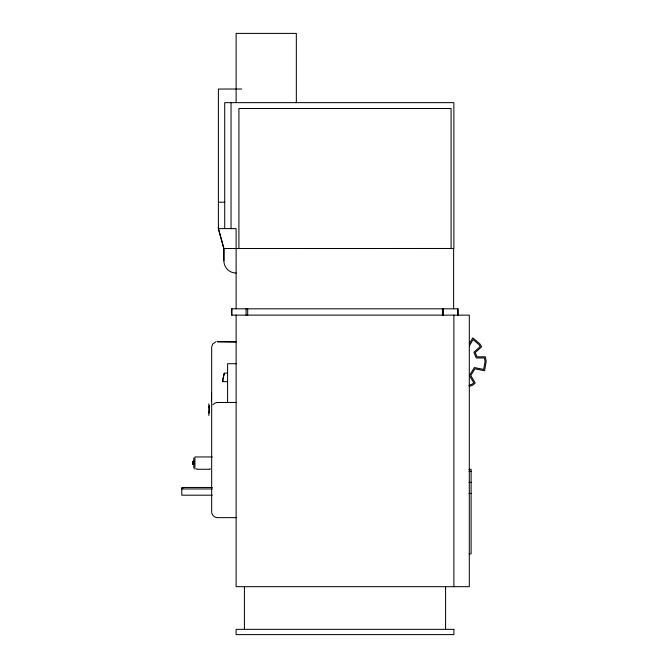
<?xml version="1.0" encoding="UTF-8"?>
<svg xmlns="http://www.w3.org/2000/svg" width="668" height="668" viewBox="0 0 668 668"><rect width="100%" height="100%" fill="white"/><g stroke="black" fill="none" stroke-linecap="round" stroke-linejoin="round"><path stroke-width="1" d="M236.121 273.045A12.258 12.258 0 0 1 223.864 260.787L223.864 248.529L218.394 228.623L218.394 89.028L241.783 89.028M211.714 346.684L212.883 343.853L216.048 341.74M469.337 343.628L472.819 337.841L479.95 343.995L481.586 346.884L475.224 352.57L477.027 356.829L485.402 356.829L486.204 361.471L484.592 370.748L474.898 368.811L470.798 375.533L475.224 383.014L472.819 385.094L469.245 386.471M469.362 345.799L473.094 339.586L479.056 344.721L480.15 346.65L473.862 352.261L476.276 357.964L484.442 357.964L485.051 361.471L483.674 369.404L474.347 367.542L469.47 375.525L473.762 382.781L472.226 384.1L468.886 385.394M212.883 404.775L214.62 403.247L216.808 402.512L236.121 402.453M218.394 202.204L224.715 202.204M218.553 226.31A17.719 17.719 0 0 0 218.394 228.623L236.121 228.623L236.121 308.816M218.394 228.623L223.864 248.529L453.881 248.479L453.881 102.647L224.715 102.647L224.715 228.623M217.576 341.899L236.121 341.899L217.576 341.54M236.121 363.709L227.588 363.709L227.588 402.453M227.588 373.128L224.306 373.128L222.828 379.658L222.828 381.662L227.588 381.662M222.828 379.883L222.828 381.436M208.867 406.503L209.36 406.503M208.867 407.405L209.36 407.405M208.867 412.006L209.36 412.006M208.867 412.991L209.36 412.991L209.36 405.443M212.249 456.962L194.922 456.962L194.922 469.27M193.77 461.229L192.952 461.229L192.952 464.452L193.77 464.318M192.952 461.337L193.77 461.337M192.952 461.521L193.77 461.521M192.952 461.663L193.77 461.663M192.952 461.78L193.77 461.713M192.952 461.922L193.77 461.922M192.952 462.056L193.77 462.064L192.952 462.181M192.952 462.256L193.77 462.256M192.952 462.39L193.77 462.39M192.952 462.623L193.77 462.623M192.952 462.724L193.77 462.724M192.952 462.916L193.77 462.916M192.952 463.383L193.77 463.417M193.77 463.642L192.952 463.726L193.77 463.851M192.952 463.901L193.77 463.918M469.045 469.295L471.107 469.295L471.107 553.822L469.045 553.822M469.045 471.307L471.107 471.307M469.045 482.363L471.107 482.363M212.257 487.473L181.796 487.473L181.796 495.188L212.257 495.188M181.796 488.951L212.257 488.951M469.045 493.418L471.107 493.418M236.121 517.65L217.576 517.65C214.695 517.692 212.04 515.37 211.714 512.506M224.256 373.354L222.878 379.432M458.139 315.129L458.139 308.816L231.554 308.816L231.554 315.129L469.303 315.129L469.303 586.679L236.121 586.679L236.121 315.129M457.714 308.816L457.714 315.129M453.881 315.129L453.881 586.679M453.622 248.479L453.622 308.833M451.084 248.479L451.084 108.5L238.91 108.5L238.91 248.479M445.589 586.679L445.589 629.348M443.435 308.816L443.435 315.129M442.391 308.816L442.391 315.129M296.341 102.647L296.341 33.4L236.121 33.4L236.121 102.647M247.686 308.816L247.686 315.129M246.074 308.816L246.074 315.129M244.413 586.679L244.413 629.348M231.93 308.816L231.93 315.129M231.036 102.647L231.036 228.623M223.864 248.479L223.864 260.787M211.664 347.452L211.664 511.73M211.497 393.193L211.497 401.384M210.028 468.585L210.028 469.27L196.734 469.27L196.734 468.585M208.867 403.739L208.867 415.546M193.77 457.981L193.77 468.101M183.107 487.473L183.107 488.066M193.77 463.166L192.952 463.166L193.77 463.258M193.77 464.168L192.952 464.168L193.77 464.185M453.881 629.348L236.121 629.348L236.121 634.6L453.881 634.6L453.881 629.348"/></g></svg>
